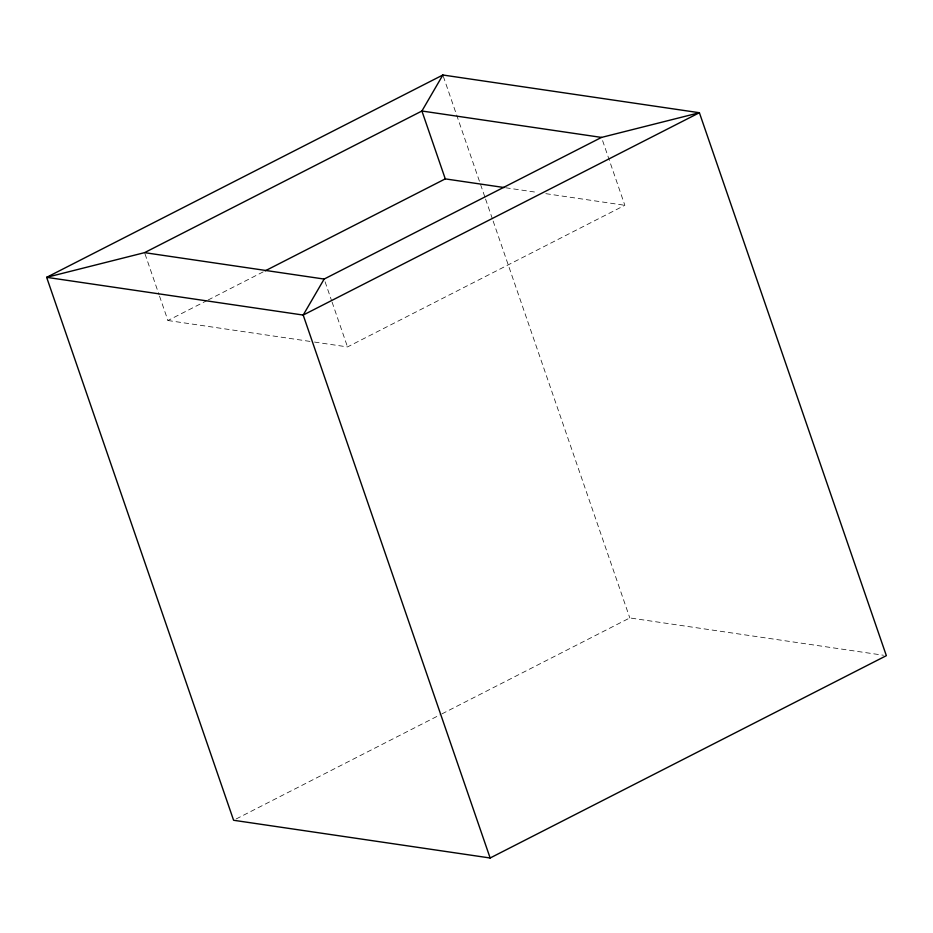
<?xml version="1.0" encoding="UTF-8"?>
<svg xmlns="http://www.w3.org/2000/svg" width="933" height="933" viewBox="0 0 933 933"><rect width="100%" height="100%" fill="white"/><g stroke="black" fill="none" stroke-linecap="round" stroke-linejoin="round"><path stroke-width="0.7" stroke-dasharray="4.67 3.5" d="M159.52 296.076L167.928 320.509L206.811 300.659M208.106 299.994L263.841 271.538M314.468 342.061L347.519 346.924L624.853 205.295L602.426 140.137M236.189 818.941L440.644 714.526M441.939 713.873L629.81 617.938L883.469 655.246M505.616 187.755L537.221 192.396M545.84 193.667L624.853 205.295M167.928 320.509L313.033 341.851M443.327 76.378L485.09 197.644M485.557 199.021L492.682 219.698M493.149 221.074L629.81 617.938M325.081 281.766L331.623 300.776M332.09 302.129L347.519 346.924M145.035 253.998L159.053 294.723"/><path stroke-width="1.4" d="M442.86 75.002L421.914 111.015L144.568 252.645L46.65 277.334L303.19 315.062L699.4 112.73L601.493 137.419L324.148 279.06L303.19 315.062L490.14 857.998L886.35 655.666L699.4 112.73L442.86 75.002L46.65 277.334L233.6 820.27L490.14 857.998M265.135 270.873L445.274 178.879L504.182 187.545M601.493 137.419L421.914 111.015L445.274 178.879M144.568 252.645L324.148 279.06"/></g></svg>
